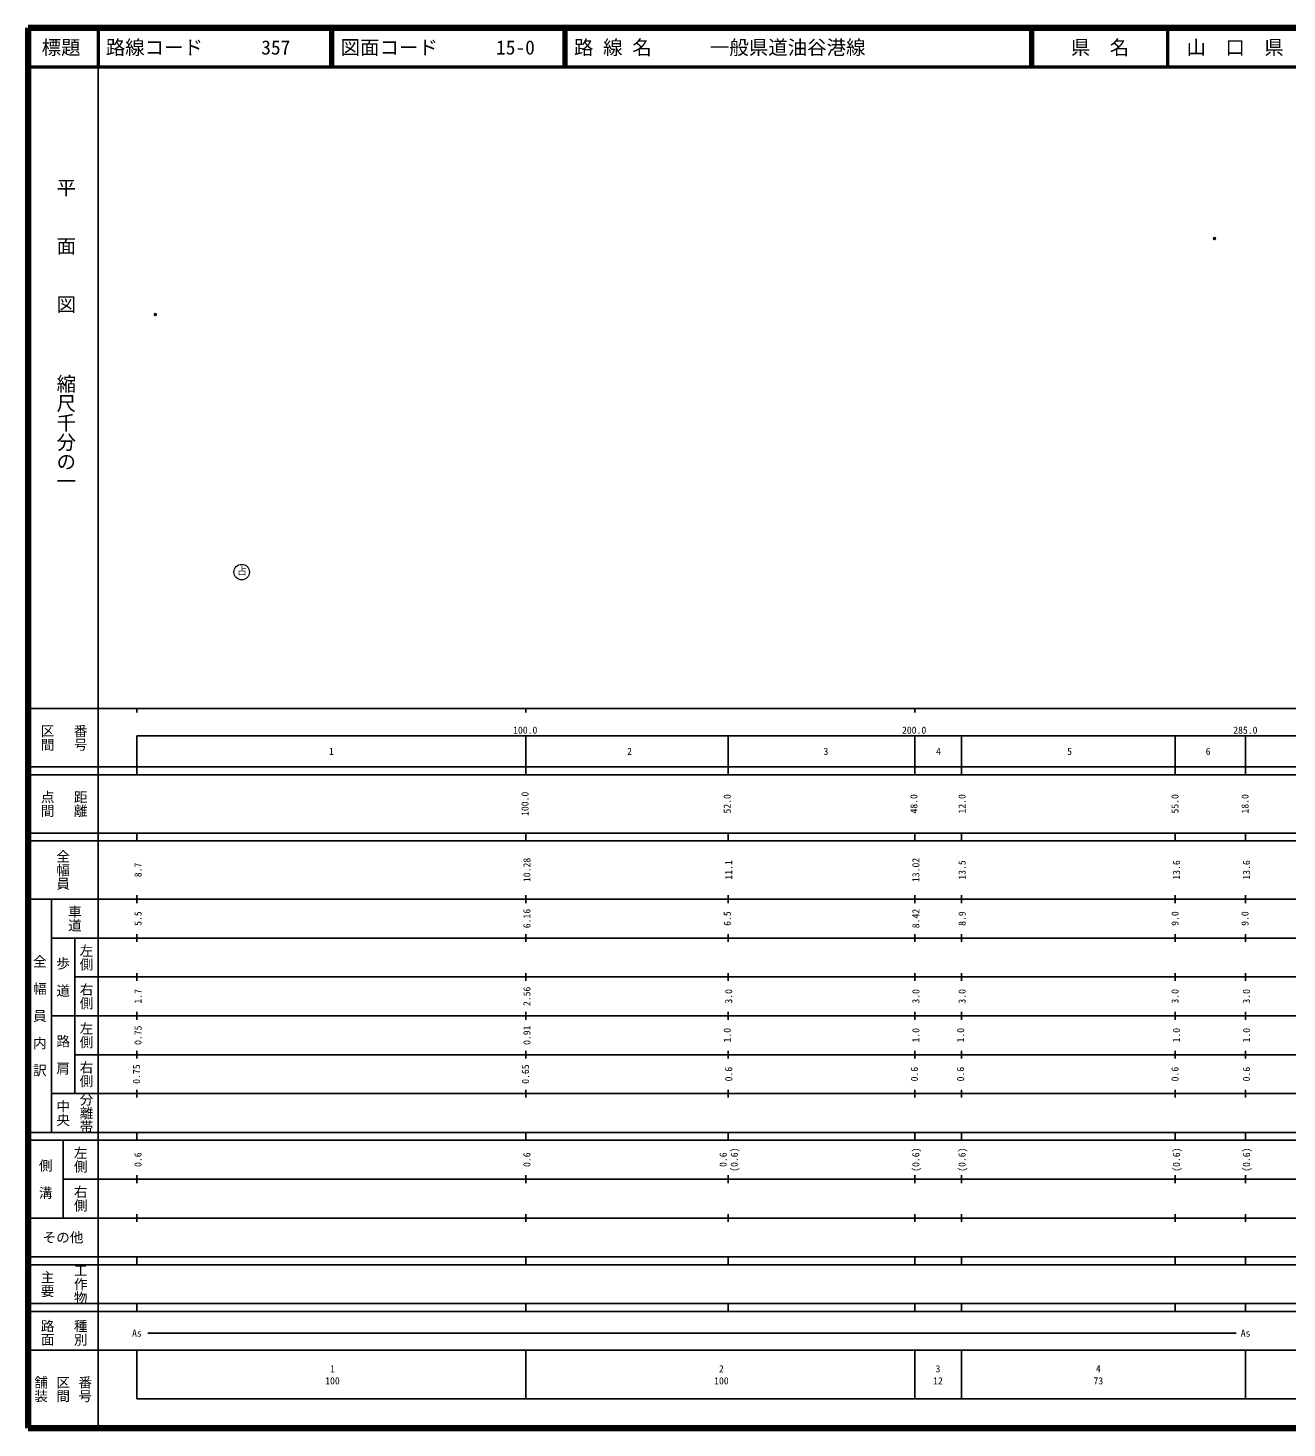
# Model space of a CAD drawing. Units: millimetres on the paper. Extents: x 40 to 680, y 20 to 380.
# Drawn here: x 40 to 363.7, y 20 to 380 of the extents above; entities that cross this region are included whole.
import ezdxf
from ezdxf.enums import TextEntityAlignment as Align

# ---------------------------------------------------------------- set-up
doc = ezdxf.new("R2010")
doc.units = ezdxf.units.MM
doc.header["$PDMODE"] = 32
doc.header["$PDSIZE"] = 0.5
doc.layers.add('M-OTRS', color=6, linetype='Continuous')
for name, color, linetype, lineweight in [('M-STR-STRC', 7, 'Continuous', 13), ('M-TTL', 2, 'Continuous', 140), ('M-TTL-BAND', 7, 'Continuous', 25), ('M-TTL-LINE', 7, 'Continuous', 50), ('M-TTL-TXT', 7, 'Continuous', 13)]:
    doc.layers.add(name, color=color, linetype=linetype, lineweight=lineweight)
doc.styles.add('@ＭＳ ゴシック', font='')
doc.styles.add('ＭＳ ゴシック', font='')
doc.styles.get('@ＭＳ ゴシック').set_extended_font_data('@MS Gothic')
doc.styles.get('ＭＳ ゴシック').set_extended_font_data('MS Gothic')

msp = doc.modelspace()

# ---------------------------------------------------------------- linework, layer by layer
at = {"layer": 'M-OTRS'}
for p in [(345.071, 325.837), (72.738, 306.315)]:
    msp.add_point(p, dxfattribs=at)
at = {"layer": 'M-STR-STRC'}
msp.add_circle((94.945, 240.085), 2, dxfattribs=at)
at = {"layer": 'M-TTL'}
for p, q in [((40, 380), (40, 20)), ((680, 380), (40, 380)), ((40, 20), (680, 20))]:
    msp.add_line(p, q, dxfattribs=at)
at = {"layer": 'M-TTL-BAND'}
for p, q in [((58, 370), (58, 20)), ((40, 205), (579, 205)), ((68, 205), (68, 204)), ((168, 205), (168, 204)), ((268, 205), (268, 204)), ((68, 198), (579, 198)), ((68, 198), (68, 188)), ((168, 198), (168, 188)), ((220, 198), (220, 188)), ((268, 198), (268, 188)), ((280, 198), (280, 188)), ((335, 198), (335, 188)), ((353, 198), (353, 188)), ((40, 190), (579, 190)), ((40, 188), (579, 188)), ((40, 173), (579, 173)), ((68, 171), (68, 173)), ((168, 171), (168, 173)), ((220, 173), (220, 171)), ((268, 171), (268, 173)), ((280, 173), (280, 171)), ((335, 173), (335, 171)), ((353, 173), (353, 171)), ((40, 171), (579, 171)), ((40, 156), (579, 156)), ((46, 96), (46, 156)), ((68, 155), (68, 157)), ((168, 155), (168, 157)), ((220, 157), (220, 155)), ((268, 155), (268, 157)), ((280, 157), (280, 155)), ((335, 157), (335, 155)), ((353, 157), (353, 155)), ((46, 146), (579, 146)), ((52, 146), (52, 106)), ((68, 145), (68, 147)), ((168, 145), (168, 147)), ((220, 147), (220, 145)), ((268, 145), (268, 147)), ((280, 147), (280, 145)), ((335, 147), (335, 145)), ((353, 147), (353, 145)), ((68, 135), (68, 137)), ((168, 135), (168, 137)), ((220, 137), (220, 135)), ((268, 135), (268, 137)), ((280, 137), (280, 135)), ((335, 137), (335, 135)), ((353, 137), (353, 135)), ((52, 136), (579, 136)), ((46, 126), (579, 126)), ((68, 125), (68, 127)), ((168, 125), (168, 127)), ((220, 127), (220, 125)), ((268, 125), (268, 127)), ((280, 127), (280, 125)), ((335, 127), (335, 125)), ((353, 127), (353, 125)), ((52, 116), (579, 116)), ((68, 115), (68, 117)), ((168, 115), (168, 117)), ((220, 117), (220, 115)), ((268, 115), (268, 117)), ((280, 117), (280, 115)), ((335, 117), (335, 115)), ((353, 117), (353, 115)), ((46, 106), (579, 106)), ((68, 105), (68, 107)), ((168, 105), (168, 107)), ((220, 107), (220, 105)), ((268, 105), (268, 107)), ((280, 107), (280, 105)), ((335, 107), (335, 105)), ((353, 107), (353, 105)), ((40, 96), (579, 96)), ((40, 94), (579, 94)), ((49, 94), (49, 74)), ((68, 94), (68, 96)), ((168, 94), (168, 96)), ((220, 96), (220, 94)), ((268, 94), (268, 96)), ((280, 96), (280, 94)), ((335, 96), (335, 94)), ((353, 96), (353, 94)), ((49, 84), (579, 84)), ((68, 83), (68, 85)), ((168, 83), (168, 85)), ((220, 85), (220, 83)), ((268, 83), (268, 85)), ((280, 85), (280, 83)), ((335, 85), (335, 83)), ((353, 85), (353, 83)), ((40, 74), (579, 74)), ((68, 73), (68, 75)), ((168, 73), (168, 75)), ((220, 75), (220, 73)), ((268, 73), (268, 75)), ((280, 75), (280, 73)), ((335, 75), (335, 73)), ((353, 75), (353, 73)), ((40, 64), (579, 64)), ((40, 62), (579, 62)), ((68, 62), (68, 64)), ((168, 62), (168, 64)), ((220, 64), (220, 62)), ((268, 62), (268, 64)), ((280, 64), (280, 62)), ((335, 64), (335, 62)), ((353, 64), (353, 62)), ((40, 52), (579, 52)), ((68, 50), (68, 52)), ((168, 50), (168, 52)), ((220, 52), (220, 50)), ((268, 50), (268, 52)), ((280, 52), (280, 50)), ((335, 52), (335, 50)), ((353, 52), (353, 50)), ((40, 50), (579, 50)), ((70.805, 44.406), (350.627, 44.406)), ((40, 40), (579, 40)), ((68, 40), (68, 27.5)), ((168, 40), (168, 27.5)), ((268, 40), (268, 27.5)), ((280, 40), (280, 27.5)), ((353, 40), (353, 27.5)), ((68, 27.5), (579, 27.5))]:
    msp.add_line(p, q, dxfattribs=at)
at = {"layer": 'M-TTL-LINE'}
for p, q in [((58, 380), (58, 370)), ((117.75, 380), (117.75, 370)), ((118.25, 380), (118.25, 370)), ((177.75, 380), (177.75, 370)), ((178.25, 380), (178.25, 370)), ((297.75, 380), (297.75, 370)), ((298.25, 380), (298.25, 370)), ((333, 380), (333, 370)), ((40, 370), (680, 370))]:
    msp.add_line(p, q, dxfattribs=at)

# ---------------------------------------------------------------- texts
at = {"layer": 'M-STR-STRC', "style": 'ＭＳ ゴシック'}
msp.add_text('占', height=1.832, dxfattribs=at).set_placement((93.78, 238.915), align=Align.BOTTOM_LEFT)
at = {"layer": 'M-TTL-BAND', "style": '@ＭＳ ゴシック'}
for s, p in [('平\u3000\u3000面\u3000\u3000図', (49.777, 306.475)), ('縮尺千分の一', (49.777, 261.03))]:
    msp.add_text(s, height=3.666, rotation=270, dxfattribs=at).set_placement(p, align=Align.MIDDLE_RIGHT)
at = {"layer": 'M-TTL-BAND'}
for s, height, rotation, style, p in [('区間', 2.566, 270, '@ＭＳ ゴシック', (45, 197.5)), ('番号', 2.566, 270, '@ＭＳ ゴシック', (53.5, 197.5)), ('点間', 2.566, 270, '@ＭＳ ゴシック', (45, 180.5)), ('距離', 2.566, 270, '@ＭＳ ゴシック', (53.5, 180.5)), ('100.0', 1.833, 90, 'ＭＳ ゴシック', (167.775, 180.5)), ('52.0', 1.833, 90, 'ＭＳ ゴシック', (219.775, 180.5)), ('48.0', 1.833, 90, 'ＭＳ ゴシック', (267.775, 180.5)), ('12.0', 1.833, 90, 'ＭＳ ゴシック', (280.152, 180.5)), ('55.0', 1.833, 90, 'ＭＳ ゴシック', (334.904, 180.5)), ('18.0', 1.833, 90, 'ＭＳ ゴシック', (352.905, 180.5)), ('全幅員', 2.566, 270, '@ＭＳ ゴシック', (49, 163.5)), ('10.28', 1.833, 90, 'ＭＳ ゴシック', (168.27, 163.5)), ('11.1', 1.833, 90, 'ＭＳ ゴシック', (220.15, 163.5)), ('13.02', 1.833, 90, 'ＭＳ ゴシック', (268.27, 163.5)), ('13.5', 1.833, 90, 'ＭＳ ゴシック', (280.152, 163.5)), ('13.6', 1.833, 90, 'ＭＳ ゴシック', (335.279, 163.5)), ('13.6', 1.833, 90, 'ＭＳ ゴシック', (353.28, 163.5)), ('8.7', 1.833, 90, 'ＭＳ ゴシック', (68.27, 163.5)), ('車道', 2.566, 270, '@ＭＳ ゴシック', (52, 151)), ('5.5', 1.833, 90, 'ＭＳ ゴシック', (68.27, 151)), ('6.16', 1.833, 90, 'ＭＳ ゴシック', (168.27, 151)), ('6.5', 1.833, 90, 'ＭＳ ゴシック', (219.775, 151)), ('8.42', 1.833, 90, 'ＭＳ ゴシック', (268.27, 151)), ('8.9', 1.833, 90, 'ＭＳ ゴシック', (280.152, 151)), ('9.0', 1.833, 90, 'ＭＳ ゴシック', (334.904, 151)), ('9.0', 1.833, 90, 'ＭＳ ゴシック', (352.905, 151)), ('左側', 2.566, 270, '@ＭＳ ゴシック', (55, 141)), ('全\u3000幅\u3000員\u3000内\u3000訳', 2.566, 270, '@ＭＳ ゴシック', (43, 126)), ('歩\u3000道', 2.566, 270, '@ＭＳ ゴシック', (49, 136)), ('右側', 2.566, 270, '@ＭＳ ゴシック', (55, 131)), ('2.56', 1.833, 90, 'ＭＳ ゴシック', (168.27, 131)), ('1.7', 1.833, 90, 'ＭＳ ゴシック', (68.27, 131)), ('3.0', 1.833, 90, 'ＭＳ ゴシック', (220.15, 131)), ('3.0', 1.833, 90, 'ＭＳ ゴシック', (268.27, 131)), ('3.0', 1.833, 90, 'ＭＳ ゴシック', (280.152, 131)), ('3.0', 1.833, 90, 'ＭＳ ゴシック', (334.904, 131)), ('3.0', 1.833, 90, 'ＭＳ ゴシック', (353.28, 131)), ('左側', 2.566, 270, '@ＭＳ ゴシック', (55, 121)), ('0.75', 1.833, 90, 'ＭＳ ゴシック', (68.27, 121)), ('0.91', 1.833, 90, 'ＭＳ ゴシック', (168.27, 121)), ('1.0', 1.833, 90, 'ＭＳ ゴシック', (219.775, 121)), ('1.0', 1.833, 90, 'ＭＳ ゴシック', (268.27, 121)), ('1.0', 1.833, 90, 'ＭＳ ゴシック', (279.777, 121)), ('1.0', 1.833, 90, 'ＭＳ ゴシック', (335.279, 121)), ('1.0', 1.833, 90, 'ＭＳ ゴシック', (353.28, 121)), ('路\u3000肩', 2.566, 270, '@ＭＳ ゴシック', (49, 116)), ('右側', 2.566, 270, '@ＭＳ ゴシック', (55, 111)), ('0.75', 1.833, 90, 'ＭＳ ゴシック', (67.895, 111)), ('0.65', 1.833, 90, 'ＭＳ ゴシック', (167.895, 111)), ('0.6', 1.833, 90, 'ＭＳ ゴシック', (220.15, 111)), ('0.6', 1.833, 90, 'ＭＳ ゴシック', (267.895, 111)), ('0.6', 1.833, 90, 'ＭＳ ゴシック', (279.777, 111)), ('0.6', 1.833, 90, 'ＭＳ ゴシック', (334.904, 111)), ('0.6', 1.833, 90, 'ＭＳ ゴシック', (353.28, 111)), ('分離帯', 2.566, 270, '@ＭＳ ゴシック', (55, 101)), ('中央', 2.566, 270, '@ＭＳ ゴシック', (49, 101)), ('左側', 2.566, 270, '@ＭＳ ゴシック', (53.5, 89)), ('0.6', 1.833, 90, 'ＭＳ ゴシック', (68.27, 89)), ('0.6', 1.833, 90, 'ＭＳ ゴシック', (168.27, 89)), ('0.6', 1.833, 90, 'ＭＳ ゴシック', (218.73, 89)), ('(0.6)', 1.833, 90, 'ＭＳ ゴシック', (221.591, 89)), ('(0.6)', 1.833, 90, 'ＭＳ ゴシック', (268.27, 89)), ('(0.6)', 1.833, 90, 'ＭＳ ゴシック', (280.152, 89)), ('(0.6)', 1.833, 90, 'ＭＳ ゴシック', (335.279, 89)), ('(0.6)', 1.833, 90, 'ＭＳ ゴシック', (353.28, 89)), ('側\u3000溝', 2.566, 270, '@ＭＳ ゴシック', (44.5, 84)), ('右側', 2.566, 270, '@ＭＳ ゴシック', (53.5, 79)), ('工作物', 2.566, 270, '@ＭＳ ゴシック', (53.5, 57)), ('主要', 2.566, 270, '@ＭＳ ゴシック', (45, 57)), ('路面', 2.566, 270, '@ＭＳ ゴシック', (45, 44.5)), ('種別', 2.566, 270, '@ＭＳ ゴシック', (53.5, 44.5)), ('舗装', 2.566, 270, '@ＭＳ ゴシック', (43.333, 30)), ('区間', 2.566, 270, '@ＭＳ ゴシック', (49, 30)), ('番号', 2.566, 270, '@ＭＳ ゴシック', (54.667, 30))]:
    msp.add_text(s, height=height, rotation=rotation, dxfattribs=dict(at, style=style)).set_placement(p, align=Align.MIDDLE_CENTER)
at = {"layer": 'M-TTL-BAND', "style": 'ＭＳ ゴシック'}
for s, height, p in [('100.0', 1.833, (167.844, 199.445)), ('200.0', 1.833, (267.844, 199.445)), ('285.0', 1.833, (353, 199.445)), ('1', 1.833, (118.019, 194)), ('2', 1.833, (194.659, 194)), ('3', 1.833, (245.151, 194)), ('4', 1.833, (274.1, 194)), ('5', 1.833, (307.809, 194)), ('6', 1.833, (343.436, 194)), ('その他', 2.566, (49, 69)), ('As', 1.833, (68.006, 44.406)), ('As', 1.833, (353.069, 44.406)), ('1', 1.833, (118.288, 35.238)), ('2', 1.833, (218.288, 35.238)), ('3', 1.833, (273.963, 35.238)), ('4', 1.833, (315.207, 35.238)), ('100', 1.833, (118.288, 32.131)), ('100', 1.833, (218.288, 32.131)), ('12', 1.833, (273.963, 32.131)), ('73', 1.833, (315.207, 32.131))]:
    msp.add_text(s, height=height, dxfattribs=at).set_placement(p, align=Align.MIDDLE_CENTER)
at = {"layer": 'M-TTL-TXT', "style": 'ＭＳ ゴシック'}
for s, p in [('標題', (48.5, 375)), ('県\u3000名', (315.625, 375)), ('山\u3000口\u3000県', (350.375, 375))]:
    msp.add_text(s, height=3.666, dxfattribs=at).set_placement(p, align=Align.MIDDLE_CENTER)
for s, p in [('路線コード      357', (60, 375)), ('図面コード      15-0', (120.38, 375)), ('路 線 名      一般県道油谷港線', (180.38, 375))]:
    msp.add_text(s, height=3.666, dxfattribs=at).set_placement(p, align=Align.MIDDLE_LEFT)

doc.saveas('drawing.dxf')
